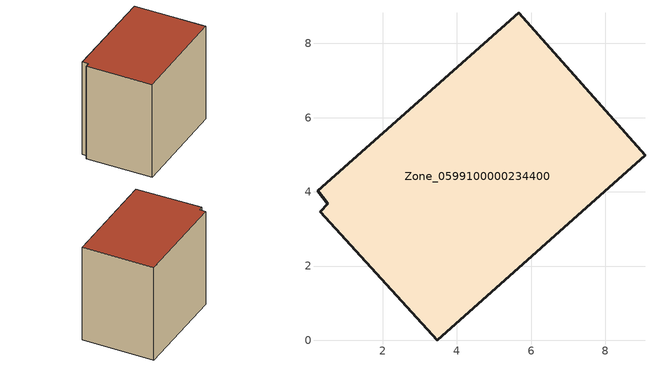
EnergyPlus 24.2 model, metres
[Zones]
Zone_0599100000234400
 floor ground (C_G): 0.53,3.68 0.24,4.03 5.67,8.83 9.07,4.99 3.47,0 0.32,3.46 z0
 wall outside (C_F): 3.47,0 9.07,4.99 5.67,8.83 0.24,4.03 0.53,3.68 0.32,3.46 3.47,0 z0:7.06
 roof outside (C_R): 0.53,3.68 0.32,3.46 3.47,0 9.07,4.99 5.67,8.83 0.24,4.03 z7.06
[BUILDING]
Pand.0599100000234400: North Axis=0; Terrain=City; Loads Convergence Tolerance Value=0.04; Temperature Convergence Tolerance Value=0.4; Solar Distribution=FullExterior; Maximum Number of Warmup Days=25; Minimum Number of Warmup Days=1
[Site:Location]
Rotterdam.The.Hague.AP_ZH_NLD Design_Conditions: Latitude=51.96; Longitude=4.45; Time Zone=1; Elevation=-4.5
[SITE:GROUNDTEMPERATURE:BUILDINGSURFACE]
18, 18, 18, 18, 18, 18, 18, 18, 18, 18, 18, 18
[MATERIAL] Thermal Absorptance=0.9; Solar Absorptance=0.7; Visible Absorptance=0.7
Name | Roughness | Thickness | Conductivity | Density | Specific Heat
G.TC.1946 | MediumSmooth | 0.15 | 1 | 540 | 1210
F.TC.1946 | Rough | 0.3 | 0.857143 | 1920 | 840
R.TC.1946 | MediumRough | 0.2 | 0.909091 | 1500 | 1000
[CONSTRUCTION]
C_G: G.TC.1946
C_F: F.TC.1946
C_R: R.TC.1946
[ZONE]
Zone_0599100000234400: Type=1; Multiplier=1; Ceiling Height=Autocalculate; Volume=Autocalculate; Floor Area=autocalculate; Part of Total Floor Area=Yes
[ZONEINFILTRATION:DESIGNFLOWRATE]
Infil_Zone_0599100000234400: Zone or ZoneList or Space or SpaceList=Zone_0599100000234400; Schedule=AlwaysOn; Design Flow Rate Calculation Method=Flow/Area; Flow Rate per Floor Area=0.003; Constant Term Coefficient=1; Temperature Term Coefficient=0; Velocity Term Coefficient=0; Velocity Squared Term Coefficient=0
[HVACTEMPLATE:ZONE:IDEALLOADSAIRSYSTEM]
Zone_0599100000234400: Maximum Heating Supply Air Temperature=50; Minimum Cooling Supply Air Temperature=13; Maximum Heating Supply Air Humidity Ratio=0.0156; Minimum Cooling Supply Air Humidity Ratio=0.0077; Heating Limit=NoLimit; Cooling Limit=NoLimit; Dehumidification Control Type=ConstantSensibleHeatRatio; Cooling Sensible Heat Ratio=0.7; Dehumidification Setpoint=60; Humidification Control Type=None; Humidification Setpoint=30; Outdoor Air Method=None; Outdoor Air Flow Rate per Person=0.00944; Outdoor Air Flow Rate per Zone Floor Area=0; Outdoor Air Flow Rate per Zone=0; Demand Controlled Ventilation Type=None; Outdoor Air Economizer Type=NoEconomizer; Heat Recovery Type=None; Sensible Heat Recovery Effectiveness=0.7; Latent Heat Recovery Effectiveness=0.65
[ZONECONTROL:THERMOSTAT]
ThermostatControl_Zone_0599100000234400: Zone or ZoneList=Zone_0599100000234400; Control Type Schedule=DualSetpointControlType; Control 1=Thermostat_Zone_0599100000234400; Temperature Difference Between Cutout And Setpoint=0
[THERMOSTATSETPOINT:DUALSETPOINT]
Thermostat_Zone_0599100000234400: Heating Setpoint Temperature Schedule=HeatingSetpoint_Zone_0599100000234400; Cooling Setpoint Temperature Schedule=CoolingSetpoint_Zone_0599100000234400
[SCHEDULE:COMPACT]
HeatingSetpoint_Zone_0599100000234400: Through: 12/31, For: AllDays, Until: 24:00, 21
CoolingSetpoint_Zone_0599100000234400: Through: 12/31, For: AllDays, Until: 24:00, 24
DualSetpointControlType: Through: 12/31, For: AllDays, Until: 24:00, 4
AlwaysOn: Through: 12/31, For: AllDays, Until: 24:00, 1
